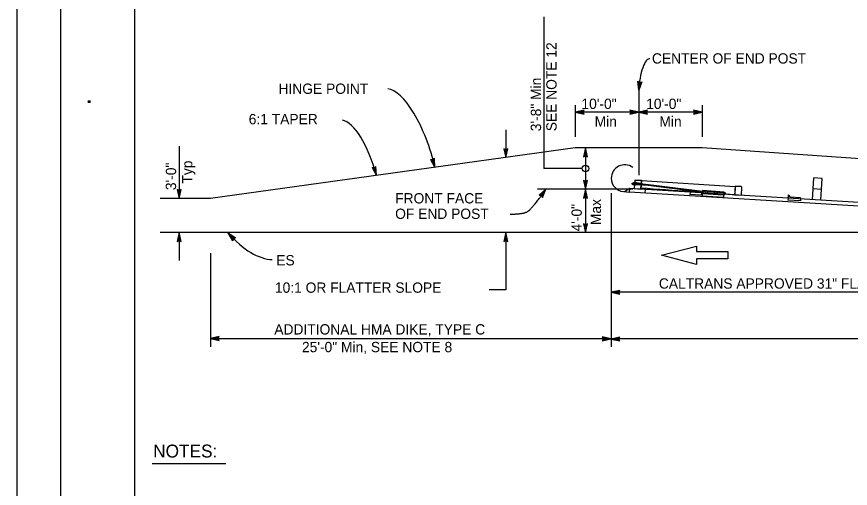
# Model space of a CAD drawing. Extents: x -893 to 867, y -474 to 712.
# Drawn here: x -893 to -328, y -143 to 177 of the extents above; entities that cross this region are included whole.
import ezdxf

# ---------------------------------------------------------------- set-up
doc = ezdxf.new("R2010")
doc.units = 0
for name, color, linetype in [('10 Sheet Format', 7, 'Continuous'), ('56 Stage 3 Anno', 7, 'Continuous'), ('57 Undefined', 7, 'Continuous'), ('60 Nongeo Data', 7, 'Continuous')]:
    doc.layers.add(name, color=color, linetype=linetype)

msp = doc.modelspace()

# ---------------------------------------------------------------- linework, layer by layer
at = {"layer": '10 Sheet Format'}
msp.add_line((-813.45, 643.96), (-813.45, -406.04), dxfattribs=at)
for points in [[(-893.45, -474.04), (866.55, -474.04), (866.55, 711.96), (-893.45, 711.96)], [(-863.43, 668.96), (836.57, 668.96), (836.57, -431.04), (-863.43, -431.04)], [(-863.43, 668.96), (836.57, 668.96), (836.57, -431.04), (-863.43, -431.04)]]:
    msp.add_lwpolyline(points, close=True, dxfattribs=at)
at = {"layer": '56 Stage 3 Anno'}
for p, q in [((-535.91, 177.21), (-535.85, 74.32)), ((-471.5, 127.41), (-472.13, 133.52)), ((-472.13, 133.52), (-472.13, 133.52)), ((-472.13, 133.52), (-470.9, 132.58)), ((-471.34, 128.79), (-471.8, 133.25)), ((-469.48, 133.22), (-471.5, 127.41)), ((-471.18, 130.15), (-471.47, 133.03)), ((-469.85, 133.04), (-471.34, 128.78)), ((-470.24, 132.85), (-471.18, 130.15)), ((-471.02, 131.53), (-471.14, 132.76)), ((-470.6, 132.72), (-471.02, 131.53)), ((-470.9, 132.58), (-469.48, 133.22)), ((-469.48, 133.22), (-469.48, 133.22)), ((-471.5, 127.41), (-471.5, 127.41)), ((-514.58, 117.34), (-514.58, 95.76)), ((-514.58, 116.89), (-514.58, 98.45)), ((-508.58, 113.95), (-514.58, 112.61)), ((-508.8, 113.59), (-513.2, 112.61)), ((-509.03, 113.23), (-511.82, 112.61)), ((-509.38, 112.61), (-508.58, 113.95)), ((-508.58, 113.95), (-508.58, 113.95)), ((-471.5, 112.61), (-477.5, 113.94)), ((-477.5, 113.94), (-477.5, 113.94)), ((-477.5, 113.94), (-476.7, 112.61)), ((-472.89, 112.61), (-477.26, 113.58)), ((-474.26, 112.61), (-477.08, 113.23)), ((-465.5, 113.95), (-471.5, 112.61)), ((-465.71, 113.59), (-470.12, 112.61)), ((-465.95, 113.23), (-468.73, 112.61)), ((-466.3, 112.61), (-465.5, 113.95)), ((-465.5, 113.95), (-465.5, 113.95)), ((-428.42, 112.61), (-434.42, 113.94)), ((-434.42, 113.94), (-434.42, 113.94)), ((-434.42, 113.94), (-433.62, 112.61)), ((-429.81, 112.61), (-434.18, 113.58)), ((-431.18, 112.61), (-434, 113.23)), ((-428.42, 117.34), (-428.42, 95.76)), ((-471.5, 112.61), (-514.58, 112.61)), ((-514.58, 112.61), (-514.58, 112.61)), ((-514.58, 112.61), (-508.58, 111.28)), ((-513.19, 112.61), (-508.81, 111.64)), ((-511.82, 112.61), (-508.99, 111.98)), ((-509.21, 112.89), (-510.44, 112.61)), ((-510.44, 112.61), (-509.23, 112.34)), ((-508.58, 111.28), (-509.38, 112.61)), ((-508.58, 111.28), (-508.58, 111.28)), ((-476.7, 112.61), (-477.5, 111.27)), ((-477.5, 111.27), (-471.5, 112.61)), ((-477.5, 111.27), (-477.5, 111.27)), ((-477.28, 111.62), (-472.88, 112.61)), ((-477.05, 111.98), (-474.26, 112.61)), ((-476.87, 112.33), (-475.64, 112.61)), ((-475.64, 112.61), (-476.85, 112.87)), ((-428.42, 112.61), (-471.5, 112.61)), ((-471.5, 112.61), (-471.5, 112.61)), ((-471.5, 112.61), (-465.5, 111.28)), ((-471.5, 112.61), (-471.5, 112.61)), ((-470.11, 112.61), (-465.73, 111.64)), ((-468.73, 112.61), (-465.91, 111.98)), ((-466.12, 112.89), (-467.35, 112.61)), ((-467.35, 112.61), (-466.14, 112.34)), ((-465.5, 111.28), (-466.3, 112.61)), ((-465.5, 111.28), (-465.5, 111.28)), ((-433.62, 112.61), (-434.42, 111.27)), ((-434.42, 111.27), (-428.42, 112.61)), ((-434.42, 111.27), (-434.42, 111.27)), ((-434.2, 111.62), (-429.8, 112.61)), ((-433.97, 111.98), (-431.18, 112.61)), ((-433.79, 112.33), (-432.56, 112.61)), ((-432.56, 112.61), (-433.77, 112.87)), ((-428.42, 112.61), (-428.42, 112.61)), ((-561.68, 100.65), (-561.68, 81.84)), ((-783.25, 89.47), (-783.25, 53.97)), ((-561.68, 86.95), (-563.02, 87.75)), ((-563.02, 87.75), (-563.02, 87.75)), ((-563.02, 87.75), (-561.68, 81.75)), ((-562.67, 87.53), (-561.68, 83.13)), ((-562.31, 87.3), (-561.68, 84.51)), ((-561.96, 87.12), (-561.68, 85.89)), ((-561.68, 81.75), (-560.35, 87.75)), ((-560.35, 87.75), (-561.68, 86.95)), ((-561.68, 83.14), (-560.71, 87.52)), ((-561.68, 84.51), (-561.06, 87.34)), ((-561.68, 85.89), (-561.42, 87.1)), ((-560.35, 87.75), (-560.35, 87.75)), ((-507.69, 88.28), (-509.02, 82.28)), ((-507.69, 86.89), (-508.66, 82.52)), ((-507.68, 85.52), (-508.31, 82.69)), ((-506.35, 82.28), (-507.69, 88.28)), ((-507.69, 88.28), (-507.69, 88.28)), ((-507.69, 88.28), (-507.69, 60.28)), ((-506.7, 82.5), (-507.69, 86.9)), ((-507.06, 82.73), (-507.68, 85.52)), ((-611.19, 80.09), (-612.69, 80.49)), ((-612.69, 80.49), (-612.69, 80.49)), ((-612.69, 80.49), (-609.77, 75.08)), ((-612.29, 80.38), (-610.15, 76.41)), ((-611.88, 80.25), (-610.53, 77.74)), ((-611.5, 80.18), (-610.9, 79.07)), ((-610.12, 81.22), (-611.19, 80.09)), ((-610.9, 79.07), (-610.97, 80.3)), ((-610.53, 77.74), (-610.69, 80.63)), ((-610.15, 76.42), (-610.41, 80.89)), ((-609.77, 75.08), (-610.12, 81.22)), ((-610.12, 81.22), (-610.12, 81.22)), ((-561.68, 81.75), (-561.68, 81.75)), ((-509.02, 82.28), (-507.69, 83.08)), ((-509.02, 82.28), (-509.02, 82.28)), ((-507.68, 84.14), (-507.95, 82.93)), ((-507.69, 83.08), (-506.35, 82.28)), ((-507.41, 82.91), (-507.68, 84.14)), ((-506.35, 82.28), (-506.35, 82.28)), ((-650.9, 74.58), (-652.41, 74.98)), ((-652.41, 74.98), (-652.41, 74.98)), ((-652.41, 74.98), (-649.49, 69.57)), ((-652.01, 74.87), (-649.87, 70.9)), ((-651.6, 74.74), (-650.24, 72.23)), ((-651.22, 74.67), (-650.62, 73.56)), ((-649.84, 75.71), (-650.9, 74.58)), ((-650.62, 73.56), (-650.69, 74.8)), ((-650.24, 72.23), (-650.41, 75.12)), ((-649.86, 70.91), (-650.12, 75.39)), ((-649.49, 69.57), (-649.84, 75.71)), ((-649.84, 75.71), (-649.84, 75.71)), ((-609.77, 75.08), (-609.77, 75.08)), ((-649.49, 69.57), (-649.49, 69.57)), ((-507.69, 65.48), (-509.03, 66.28)), ((-509.03, 66.28), (-509.03, 66.28)), ((-509.03, 66.28), (-507.69, 60.28)), ((-508.67, 66.07), (-507.69, 61.66)), ((-508.31, 65.83), (-507.69, 63.05)), ((-507.96, 65.66), (-507.69, 64.43)), ((-507.69, 60.28), (-506.36, 66.28)), ((-506.36, 66.28), (-507.69, 65.48)), ((-507.69, 63.05), (-507.06, 65.87)), ((-507.69, 64.43), (-507.42, 65.64)), ((-507.68, 61.67), (-506.72, 66.05)), ((-506.36, 66.28), (-506.36, 66.28)), ((-783.25, 59.17), (-784.59, 59.97)), ((-784.59, 59.97), (-784.59, 59.97)), ((-784.59, 59.97), (-783.25, 53.97)), ((-784.24, 59.75), (-783.25, 55.35)), ((-783.88, 59.52), (-783.26, 56.73)), ((-783.53, 59.34), (-783.26, 58.11)), ((-783.26, 56.73), (-782.63, 59.55)), ((-783.26, 58.11), (-782.99, 59.32)), ((-783.25, 53.97), (-781.92, 59.97)), ((-781.92, 59.97), (-783.25, 59.17)), ((-783.25, 55.36), (-782.28, 59.73)), ((-781.92, 59.97), (-781.92, 59.97)), ((-475.63, 60.28), (-540.23, 60.28)), ((-534.45, 60.28), (-539.06, 56.23)), ((-535.27, 59.16), (-538.64, 56.2)), ((-536.08, 58.05), (-538.25, 56.14)), ((-536.89, 56.94), (-537.82, 56.12)), ((-537.4, 55.78), (-536.89, 56.94)), ((-537.22, 55.44), (-536.08, 58.05)), ((-537.07, 55.03), (-535.26, 59.17)), ((-536.91, 54.65), (-534.45, 60.28)), ((-534.45, 60.28), (-534.45, 60.28)), ((-507.69, 60.28), (-509.02, 54.28)), ((-507.69, 60.28), (-509.02, 54.28)), ((-507.69, 60.28), (-509.02, 54.28)), ((-507.69, 60.28), (-509.02, 54.28)), ((-507.69, 58.89), (-508.66, 54.52)), ((-507.69, 58.89), (-508.66, 54.52)), ((-507.69, 58.89), (-508.66, 54.52)), ((-507.69, 58.89), (-508.66, 54.52)), ((-507.68, 57.52), (-508.31, 54.7)), ((-507.68, 57.52), (-508.31, 54.7)), ((-507.68, 57.52), (-508.31, 54.7)), ((-507.68, 57.52), (-508.31, 54.7)), ((-507.69, 60.28), (-507.69, 30.84)), ((-507.69, 60.28), (-507.69, 60.28)), ((-506.35, 54.28), (-507.69, 60.28)), ((-507.69, 60.28), (-507.69, 60.28)), ((-506.35, 54.28), (-507.69, 60.28)), ((-507.69, 60.28), (-507.69, 60.28)), ((-506.35, 54.28), (-507.69, 60.28)), ((-507.69, 60.28), (-507.69, 60.28)), ((-506.35, 54.28), (-507.69, 60.28)), ((-507.69, 60.28), (-507.69, 60.28)), ((-506.7, 54.5), (-507.69, 58.9)), ((-506.7, 54.5), (-507.69, 58.9)), ((-506.7, 54.5), (-507.69, 58.9)), ((-506.7, 54.5), (-507.69, 58.9)), ((-507.06, 54.73), (-507.68, 57.52)), ((-507.06, 54.73), (-507.68, 57.52)), ((-507.06, 54.73), (-507.68, 57.52)), ((-507.06, 54.73), (-507.68, 57.52)), ((-490.32, 57.54), (-490.32, -46.76)), ((-783.25, 53.97), (-783.25, 53.97)), ((-539.06, 56.23), (-539.06, 56.23)), ((-539.06, 56.23), (-537.52, 56.09)), ((-537.52, 56.09), (-536.91, 54.65)), ((-536.91, 54.65), (-536.91, 54.65)), ((-509.02, 54.28), (-507.69, 55.08)), ((-509.02, 54.28), (-507.69, 55.08)), ((-509.02, 54.28), (-507.69, 55.08)), ((-509.02, 54.28), (-507.69, 55.08)), ((-509.02, 54.28), (-509.02, 54.28)), ((-509.02, 54.28), (-509.02, 54.28)), ((-509.02, 54.28), (-509.02, 54.28)), ((-509.02, 54.28), (-509.02, 54.28)), ((-507.68, 56.14), (-507.95, 54.93)), ((-507.68, 56.14), (-507.95, 54.93)), ((-507.68, 56.14), (-507.95, 54.93)), ((-507.68, 56.14), (-507.95, 54.93)), ((-507.69, 55.08), (-506.35, 54.28)), ((-507.69, 55.08), (-506.35, 54.28)), ((-507.69, 55.08), (-506.35, 54.28)), ((-507.69, 55.08), (-506.35, 54.28)), ((-507.41, 54.91), (-507.68, 56.14)), ((-507.41, 54.91), (-507.68, 56.14)), ((-507.41, 54.91), (-507.68, 56.14)), ((-507.41, 54.91), (-507.68, 56.14)), ((-506.35, 54.28), (-506.35, 54.28)), ((-506.35, 54.28), (-506.35, 54.28)), ((-506.35, 54.28), (-506.35, 54.28)), ((-506.35, 54.28), (-506.35, 54.28)), ((-507.69, 36.04), (-509.03, 36.84)), ((-509.03, 36.84), (-509.03, 36.84)), ((-509.03, 36.84), (-507.69, 30.84)), ((-508.67, 36.63), (-507.69, 32.22)), ((-508.31, 36.39), (-507.69, 33.61)), ((-507.96, 36.22), (-507.69, 34.99)), ((-507.69, 30.84), (-506.36, 36.84)), ((-506.36, 36.84), (-507.69, 36.04)), ((-507.69, 33.61), (-507.06, 36.43)), ((-507.69, 34.99), (-507.42, 36.2)), ((-507.68, 32.23), (-506.72, 36.61)), ((-506.36, 36.84), (-506.36, 36.84)), ((-783.25, 30.84), (-784.58, 24.84)), ((-783.25, 30.67), (-784.58, 24.67)), ((-783.26, 29.45), (-784.22, 25.08)), ((-783.26, 29.28), (-784.22, 24.91)), ((-783.25, 30.84), (-783.25, 11.9)), ((-781.91, 24.84), (-783.25, 30.84)), ((-783.25, 30.84), (-783.25, 30.84)), ((-781.91, 24.67), (-783.25, 30.67)), ((-783.25, 30.67), (-783.25, 30.67)), ((-782.27, 25.06), (-783.25, 29.46)), ((-782.27, 24.89), (-783.25, 29.29)), ((-746.89, 25.31), (-750.06, 30.58)), ((-750.06, 30.58), (-750.06, 30.58)), ((-750.06, 30.58), (-744.96, 27.16)), ((-746.78, 25.72), (-749.11, 29.58)), ((-749.1, 29.58), (-745.38, 27.08)), ((-746.68, 26.13), (-748.15, 28.58)), ((-748.15, 28.58), (-745.75, 26.97)), ((-561.68, 30.84), (-563.01, 24.84)), ((-561.68, 29.45), (-562.65, 25.08)), ((-560.34, 24.84), (-561.68, 30.84)), ((-561.68, 30.84), (-561.68, 30.84)), ((-561.68, 30.84), (-561.68, -7.95)), ((-560.7, 25.06), (-561.68, 29.46)), ((-507.69, 30.84), (-507.69, 30.84)), ((-784.58, 24.84), (-783.25, 25.64)), ((-784.58, 24.67), (-783.25, 25.47)), ((-784.58, 24.84), (-784.58, 24.84)), ((-784.58, 24.67), (-784.58, 24.67)), ((-783.25, 28.08), (-783.88, 25.26)), ((-783.25, 27.91), (-783.88, 25.09)), ((-783.25, 26.7), (-783.52, 25.49)), ((-783.25, 26.53), (-783.52, 25.32)), ((-782.63, 25.29), (-783.25, 28.08)), ((-782.63, 25.12), (-783.25, 27.91)), ((-782.98, 25.47), (-783.25, 26.7)), ((-782.98, 25.3), (-783.25, 26.53)), ((-783.25, 25.64), (-781.91, 24.84)), ((-783.25, 25.47), (-781.91, 24.67)), ((-781.91, 24.84), (-781.91, 24.84)), ((-781.91, 24.67), (-781.91, 24.67)), ((-746.55, 26.5), (-747.2, 27.58)), ((-747.2, 27.58), (-746.17, 26.89)), ((-746.47, 26.82), (-746.89, 25.31)), ((-746.89, 25.31), (-746.89, 25.31)), ((-744.96, 27.16), (-746.47, 26.82)), ((-744.96, 27.16), (-744.96, 27.16)), ((-563.01, 24.84), (-561.68, 25.64)), ((-563.01, 24.84), (-563.01, 24.84)), ((-561.68, 28.08), (-562.3, 25.26)), ((-561.68, 26.7), (-561.95, 25.49)), ((-561.06, 25.29), (-561.68, 28.08)), ((-561.4, 25.47), (-561.68, 26.7)), ((-561.68, 25.64), (-560.34, 24.84)), ((-560.34, 24.84), (-560.34, 24.84)), ((-762.04, 16.91), (-762.04, -46.76)), ((-561.68, -7.95), (-572.91, -7.95)), ((-484.32, -8.4), (-490.32, -9.74)), ((-25.16, -9.74), (-490.32, -9.74)), ((-490.32, -9.74), (-490.32, -9.74)), ((-490.32, -9.74), (-484.32, -11.07)), ((-484.53, -8.76), (-488.94, -9.74)), ((-488.92, -9.74), (-484.55, -10.71)), ((-484.77, -9.12), (-487.55, -9.74)), ((-487.55, -9.74), (-484.73, -10.37)), ((-484.94, -9.46), (-486.17, -9.74)), ((-486.17, -9.74), (-484.96, -10.01)), ((-485.12, -9.74), (-484.32, -8.4)), ((-484.32, -11.07), (-485.12, -9.74)), ((-484.32, -8.4), (-484.32, -8.4)), ((-484.32, -11.07), (-484.32, -11.07)), ((-756.04, -39.75), (-762.04, -41.09)), ((-762.04, -41.09), (-762.04, -41.09)), ((-762.04, -41.09), (-756.04, -42.42)), ((-490.32, -41.26), (-762.04, -41.26)), ((-756.26, -40.1), (-760.66, -41.09)), ((-760.65, -41.09), (-756.27, -42.06)), ((-756.49, -40.46), (-759.28, -41.08)), ((-759.28, -41.08), (-756.45, -41.71)), ((-756.67, -40.81), (-757.9, -41.08)), ((-757.9, -41.08), (-756.69, -41.35)), ((-756.84, -41.09), (-756.04, -39.75)), ((-756.04, -42.42), (-756.84, -41.09)), ((-756.04, -39.75), (-756.04, -39.75)), ((-756.04, -42.42), (-756.04, -42.42)), ((-490.32, -41.26), (-496.32, -39.93)), ((-496.32, -39.93), (-496.32, -39.93)), ((-496.32, -39.93), (-495.52, -41.26)), ((-495.52, -41.26), (-496.32, -42.6)), ((-496.32, -42.6), (-490.32, -41.26)), ((-496.32, -42.6), (-496.32, -42.6)), ((-496.1, -42.24), (-491.7, -41.26)), ((-491.71, -41.25), (-496.08, -40.28)), ((-493.08, -41.26), (-495.9, -40.63)), ((-495.87, -41.88), (-493.08, -41.26)), ((-495.69, -41.53), (-494.46, -41.26)), ((-494.46, -41.26), (-495.67, -40.99)), ((-484.32, -40.09), (-490.32, -41.43)), ((-25.16, -41.26), (-490.32, -41.26)), ((-490.32, -41.26), (-490.32, -41.26)), ((-490.32, -41.43), (-490.32, -41.43)), ((-490.32, -41.43), (-484.32, -42.76)), ((-484.53, -40.44), (-488.94, -41.42)), ((-488.92, -41.43), (-484.55, -42.4)), ((-484.77, -40.8), (-487.55, -41.42)), ((-487.55, -41.42), (-484.73, -42.05)), ((-484.94, -41.15), (-486.17, -41.42)), ((-486.17, -41.42), (-484.96, -41.69)), ((-485.12, -41.43), (-484.32, -40.09)), ((-484.32, -42.76), (-485.12, -41.43)), ((-484.32, -40.09), (-484.32, -40.09)), ((-484.32, -42.76), (-484.32, -42.76))]:
    msp.add_line(p, q, dxfattribs=at)
msp.add_circle((-507.69, 74.32), 2.27, dxfattribs=at)
for centre, major_axis, ratio, start_param, end_param in [((-465.68, 129.66), (-1.62, -19.18), 0.294239, 3.119333, 4.854557), ((-629.45, 80.05), (14.79, -47.99), 0.353145, 1.359256, 3.00037), ((-664.94, 57.92), (10.17, -49.17), 0.353145, 1.736488, 3.00037), ((-741.83, 97.6), (-28.27, 84.13), 0.451574, 2.327205, 2.97926)]:
    msp.add_ellipse(centre, major_axis=major_axis, ratio=ratio, start_param=start_param, end_param=end_param, dxfattribs=at)
msp.add_open_spline([(-558.79, 43.34), (-550.01, 43.34), (-544.14, 46.67), (-534.45, 60.28)], degree=2, dxfattribs=at)
at = {"layer": '57 Undefined'}
msp.add_line((-801.58, -125.93), (-751.66, -125.93), dxfattribs=at)
at = {"layer": '60 Nongeo Data'}
for p, q in [((-471.5, 127.41), (-471.5, 69.76)), ((-514.58, 88.28), (-762.04, 53.97)), ((-428.42, 88.28), (-514.58, 88.28)), ((-30.45, 60.58), (-428.42, 88.28)), ((-509.95, 74.32), (-535.85, 74.32)), ((-353.76, 53.08), (-352.85, 67.97)), ((-475.99, 63.77), (-475.94, 64.38)), ((-475.99, 63.77), (-474.68, 63.67)), ((-475.94, 64.38), (-474.63, 64.27)), ((-475.57, 63.46), (-475.48, 64.63)), ((-475.57, 63.46), (-474.89, 63.41)), ((-475.48, 64.63), (-474.8, 64.58)), ((-474.78, 64.79), (-474.91, 63.2)), ((-474.91, 63.2), (-474.47, 63.16)), ((-474.34, 64.75), (-474.78, 64.79)), ((-474.68, 63.67), (-469.08, 63.22)), ((-474.63, 64.27), (-469.01, 63.82)), ((-474.2, 66.43), (-474.62, 60.69)), ((-474.47, 63.16), (-474.34, 64.75)), ((-469.08, 63.22), (-474.46, 63.16)), ((-469.01, 63.82), (-474.3, 64.73)), ((-474.2, 66.43), (-469.89, 66.12)), ((-473.87, 66.6), (-473.89, 66.41)), ((-473.87, 66.6), (-469.68, 66.29)), ((-469.89, 66.12), (-470.31, 60.37)), ((-469.68, 66.29), (-470.12, 60.36)), ((-469.7, 66.11), (-406.24, 62.04)), ((-469.08, 63.22), (-465.03, 62.9)), ((-469.01, 63.82), (-464.95, 63.5)), ((-464.95, 63.5), (-465.03, 62.9)), ((-465.03, 62.9), (-436.62, 59.42)), ((-464.95, 63.5), (-424.55, 58.45)), ((-406.22, 62.23), (-406.56, 56.29)), ((-402.03, 61.99), (-406.22, 62.23)), ((-347.94, 52.73), (-347.03, 67.61)), ((-481.9, 58.61), (-477.8, 58.32)), ((-477.61, 60.65), (-481.16, 58.56)), ((-477.8, 58.32), (-477.61, 60.65)), ((-28.43, 30.85), (-477.8, 58.32)), ((-28.29, 33.18), (-477.61, 60.65)), ((-474.62, 60.69), (-470.31, 60.37)), ((-474.62, 60.69), (-470.31, 60.37)), ((-467.1, 57.74), (-466.91, 60.07)), ((-436.7, 57.96), (-436.79, 56.69)), ((-429.03, 56.13), (-436.79, 56.69)), ((-436.55, 60.03), (-436.7, 57.96)), ((-436.55, 60.03), (-435.31, 58.56)), ((-435.96, 59.33), (-424.64, 57.59)), ((-428.89, 58.1), (-435.31, 58.56)), ((-428.94, 57.35), (-429.03, 56.13)), ((-428.89, 58.1), (-428.94, 57.35)), ((-428.19, 59.32), (-428.45, 55.59)), ((-414.01, 56.21), (-428.33, 57.23)), ((-413.59, 58.28), (-428.19, 59.32)), ((-413.97, 56.83), (-424.64, 57.59)), ((-413.91, 57.69), (-424.55, 58.45)), ((-413.87, 58.3), (-414.13, 54.57)), ((-412.65, 56.86), (-413.96, 56.95)), ((-412.61, 57.47), (-413.92, 57.56)), ((-413.59, 58.28), (-413.74, 56.19)), ((-413.11, 56.6), (-413.71, 56.65)), ((-413.02, 57.77), (-413.62, 57.81)), ((-413.02, 57.77), (-413.11, 56.6)), ((-412.61, 57.47), (-412.65, 56.86)), ((-406.04, 62.03), (-406.37, 56.28)), ((-401.73, 61.78), (-406.04, 62.03)), ((-401.73, 61.78), (-402.06, 56.03)), ((-402.03, 61.99), (-402.04, 61.8)), ((-762.04, 53.97), (-796.2, 53.97)), ((-414.13, 54.57), (-428.45, 55.59)), ((-402.06, 56.03), (-406.37, 56.28)), ((-370.23, 54.16), (-370.31, 52.77)), ((-361.9, 52.26), (-370.31, 52.77)), ((-370.09, 56.4), (-370.23, 54.16)), ((-370.09, 56.4), (-368.74, 54.82)), ((-361.77, 54.39), (-368.74, 54.82)), ((-361.82, 53.57), (-361.9, 52.26)), ((-361.77, 54.39), (-361.82, 53.58)), ((-55.75, 30.84), (-796.2, 30.84)), ((-456.17, 15.4), (-432.26, 21.54)), ((-432.26, 21.54), (-432.26, 17.9)), ((-432.26, 17.9), (-411.17, 17.9)), ((-411.17, 17.9), (-411.17, 15.4)), ((-432.27, 9.26), (-456.17, 15.4)), ((-411.17, 12.9), (-432.27, 12.9)), ((-432.27, 12.9), (-432.27, 9.26)), ((-411.17, 15.4), (-411.17, 12.9))]:
    msp.add_line(p, q, dxfattribs=at)
for points in [[(-347.03, 67.61), (-352.85, 67.97)], [(-347.48, 60.17), (-353.31, 60.53)]]:
    msp.add_lwpolyline(points, dxfattribs=at)
msp.add_circle((-419.27, 57.64), 0.897, dxfattribs=at)
for centre, radius, start, end in [((-481.02, 67.71), 9.14, 53.9115, 180.0461), ((-481.02, 67.71), 9.14, 180.0461, 264.4807), ((-304.65, 2156.47), 2101.76, 265.48615, 266.39914), ((-424.54, 58.01), 0.438, 91.1124, 256.8484), ((-265.56, 2153.64), 2101.76, 265.98897, 266.15381)]:
    msp.add_arc(centre, radius, start, end, dxfattribs=at)

# ---------------------------------------------------------------- texts
at = {"layer": '10 Sheet Format'}
msp.add_text('.', height=13.78, rotation=270, dxfattribs=at).set_placement((-845.33, 122.19))
at = {"layer": '57 Undefined'}
for s, p in [('SEE NOTE 12', (-527.24, 99.62)), ('3\'-8" Min', (-537.74, 99.62)), ('Typ', (-774.3, 64.09)), ('3\'-0"', (-785.3, 59.63)), ('Max', (-497.16, 35.91)), ('4\'-0"', (-510.16, 31.58))]:
    msp.add_text(s, height=7, rotation=90, dxfattribs=at).set_placement(p)
for s, height, p in [('CENTER OF END POST', 7, (-462.57, 145.53)), ('HINGE POINT', 7, (-715.86, 124.98)), ('10\'-0"', 7, (-510.39, 114.73)), ('10\'-0"', 7, (-466.49, 114.73)), ('6:1 TAPER', 7, (-736.06, 104.33)), ('Min', 7, (-501.42, 102.73)), ('Min', 7, (-457.52, 102.73)), ('FRONT FACE', 7, (-636.73, 50.59)), ('OF END POST', 7, (-636.73, 40.09)), ('ES', 7, (-717.38, 8.52)), ('10:1 OR FLATTER SLOPE', 7, (-718.28, -10.03)), ('CALTRANS APPROVED 31" FLARED TERMINAL SYSTEM END TREATMENT', 7, (-457.87, -7.24)), ('ADDITIONAL HMA DIKE, TYPE C', 7, (-718.71, -38.38)), ('25\'-0" Min, SEE NOTE 8', 7, (-699.93, -50.38)), ('NOTES:', 8.75, (-800.89, -121.86))]:
    msp.add_text(s, height=height, dxfattribs=at).set_placement(p)

doc.saveas('drawing.dxf')
